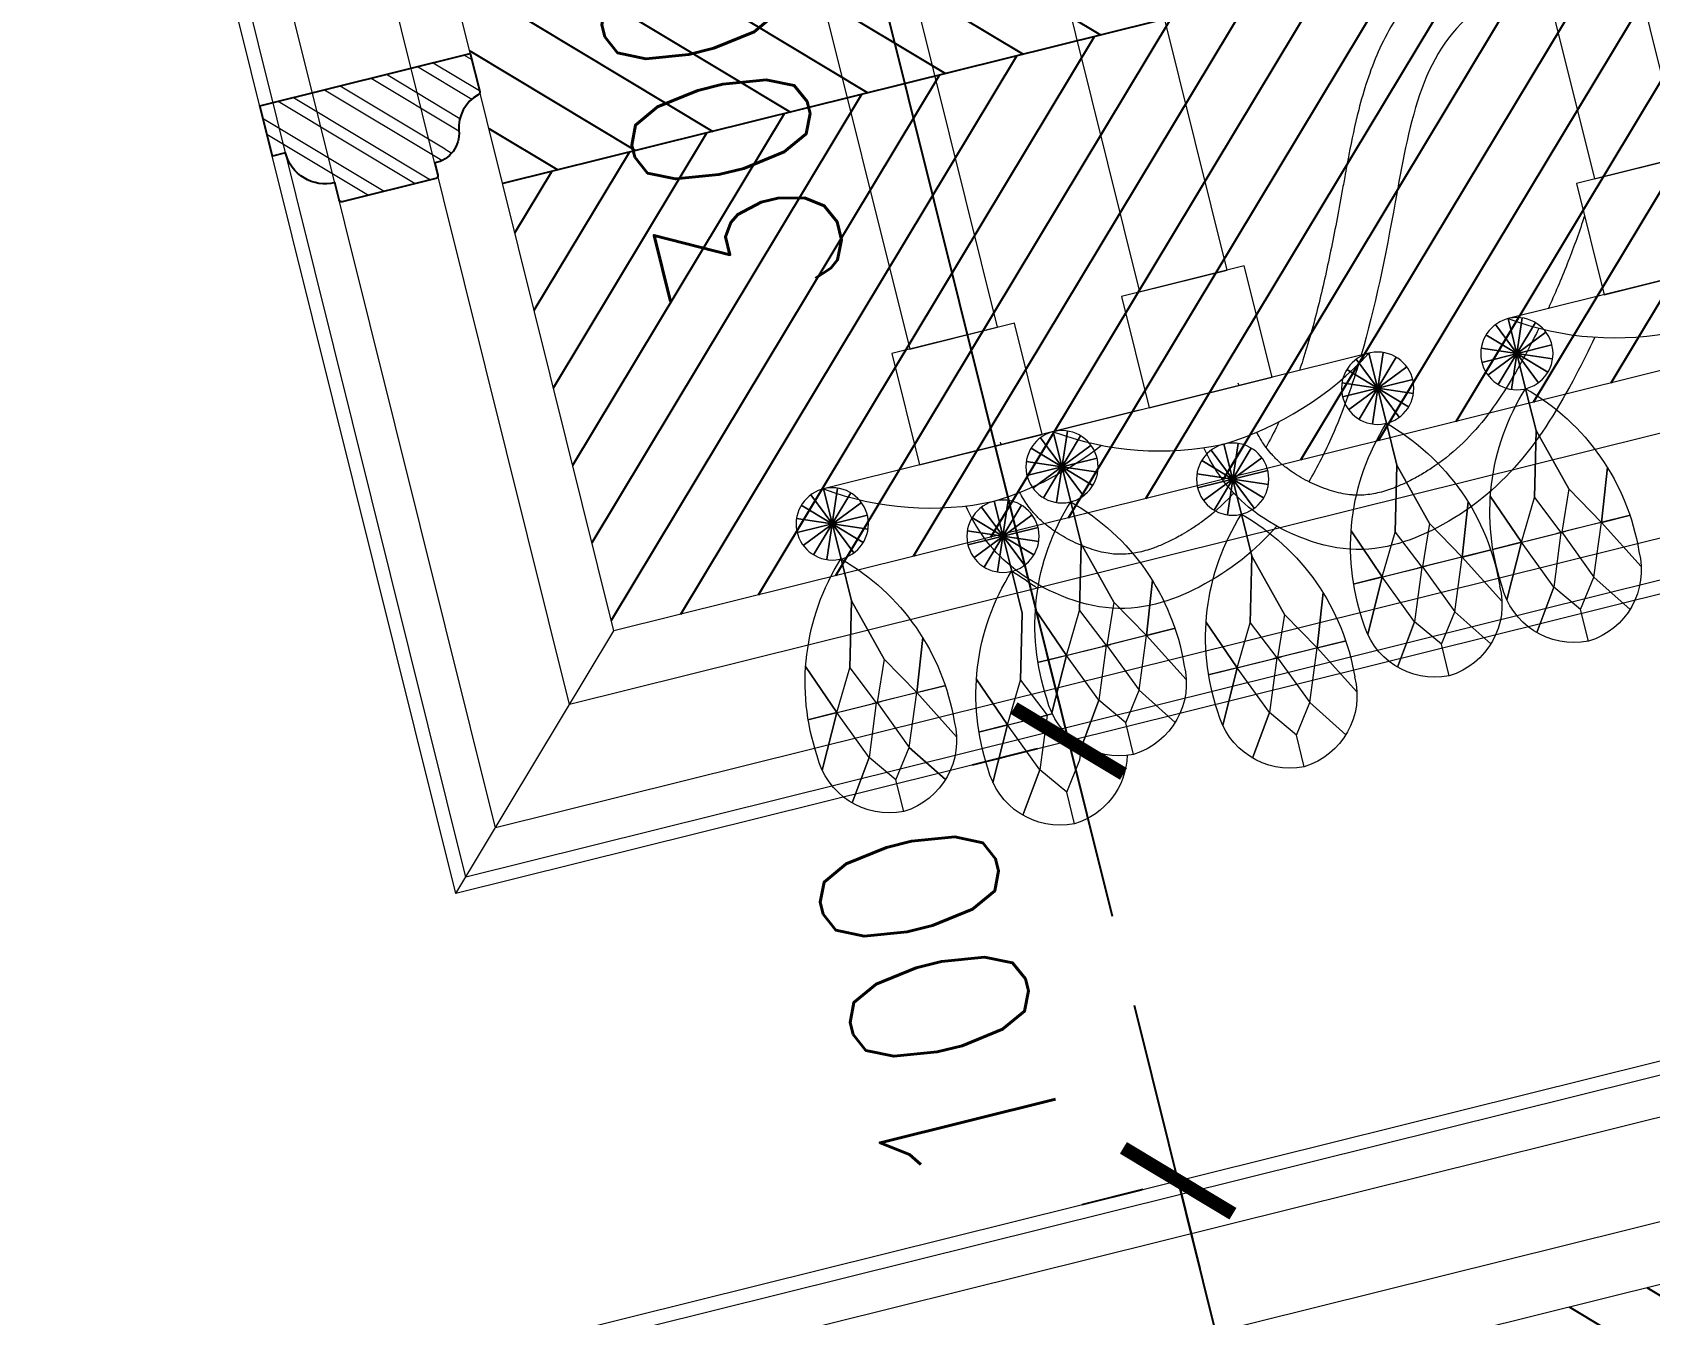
# Model space of a CAD drawing. Header units: inches. Extents: x 252212 to 296477, y 417293 to 492071.
# Drawn here: x 267898.7 to 268256.7, y 474555.8 to 474839.7 of the extents above; entities that cross this region are included whole.
import ezdxf

# ---------------------------------------------------------------- set-up
doc = ezdxf.new("R2010")
doc.units = ezdxf.units.IN
doc.header["$MEASUREMENT"] = 0
for name, color, linetype in [('8', 8, 'Continuous'), ('ELECTRICAL', 10, 'Continuous'), ('gypsum', 31, 'Continuous'), ('Layer2', 2, 'Continuous'), ('MARBLE HATCH', 251, 'Continuous'), ('WOOD LINES', 35, 'Continuous')]:
    doc.layers.add(name, color=color, linetype=linetype)
for name, color, linetype, lineweight in [('A-Dim-ID', 9, 'Continuous', 20), ('Glass', 4, 'Continuous', 0), ('Marble', 6, 'Continuous', 0)]:
    doc.layers.add(name, color=color, linetype=linetype, lineweight=lineweight)
doc.styles.add('ST9', font='romans.shx', dxfattribs={"width": 0.8})
doc.dimstyles.new('DIM-20', dxfattribs={"dimscale": 1000, "dimtxt": 0.044, "dimasz": 0.035, "dimexe": 0.022, "dimexo": 0.022, "dimgap": 0.022, "dimtad": 1, "dimdec": 0, "dimzin": 0, "dimdsep": 46, "dimtxsty": 'ST9', "dimblk1": 'ARCHTICK', "dimblk2": 'ARCHTICK', "dimsah": 1, "dimcen": 0.088, "dimdle": 0.04, "dimclrd": 256, "dimclre": 256, "dimclrt": 3, "dimadec": 0, "dimazin": 0, "dimtfac": 1, "dimtdec": 0, "dimtix": 1, "dimtofl": 0, "dimtmove": 1, "dimatfit": 3, "dimldrblk": 'CLOSED', "dimfxl": 1, "dimtolj": 1, "dimtzin": 0, "dimarcsym": 0})

# ---------------------------------------------------------------- blocks, each defined once
blk = doc.blocks.new('SECTION A AND B CEILING')
at = {"layer": '8'}
h = blk.add_hatch(dxfattribs=at)
h.set_pattern_fill('ANSI31', color=256, scale=100, style=0)
edge = h.paths.add_edge_path()
edge.add_line((113691.15, 11126.91), (116053.5, 11126.91))
edge.add_arc((116053.5, 10976.91), 150, 0, 90, ccw=False)
edge.add_line((116203.5, 10976.91), (116203.5, 10801.91))
edge.add_line((116203.5, 10801.91), (116115, 10801.91))
edge.add_line((116115, 10801.91), (116058.39, 10876.91))
edge.add_line((116058.39, 10876.91), (116019.32, 10876.91))
edge.add_line((116019.32, 10876.91), (116019.32, 10854.41))
edge.add_line((116019.32, 10854.41), (116028.32, 10854.41))
edge.add_line((116028.32, 10854.41), (116028.32, 10846.91))
edge.add_arc((116029.21, 10818.98), 27.95, 29.519, 91.8217, ccw=False)
edge.add_arc((116021.07, 10817.34), 35.93, 6.5273, 25.3967, ccw=False)
edge.add_arc((115725.48, 10783.27), 333.48, 4.7514, 6.5687, ccw=False)
edge.add_arc((116110.97, 10816.64), 53.47, 186.1636, 202.8448)
edge.add_arc((116077.99, 10803.75), 18.1, -154.2285, -83.169)
edge.add_line((116080.14, 10785.78), (116080.14, 10782.78))
edge.add_arc((116080.14, 10774.98), 7.8, 90, 308.4673)
edge.add_line((116085, 10768.87), (116085, 10759.87))
edge.add_arc((116085, 10738.87), 21, 0, 90, ccw=False)
edge.add_line((116106, 10738.87), (116155, 10738.87))
edge.add_line((116155, 10738.87), (116155, 10693.87))
edge.add_line((116155, 10693.87), (116275, 10693.87))
edge.add_line((116275, 10693.87), (116275, 10713.87))
edge.add_line((116275, 10713.87), (116295, 10713.87))
edge.add_line((116295, 10713.87), (116295, 10738.87))
edge.add_line((116295, 10738.87), (116228.5, 10738.87))
edge.add_line((116228.5, 10738.87), (116228.5, 10976.91))
edge.add_arc((116053.5, 10976.91), 175, 0, 90)
edge.add_line((116053.5, 11151.91), (113691.15, 11151.91))
edge.add_line((113691.15, 11151.91), (113166.49, 11151.91))
edge.add_arc((113166.49, 10976.91), 175, 90, 180)
edge.add_line((112991.49, 10976.91), (112991.49, 10738.87))
edge.add_line((112991.49, 10738.87), (112924.99, 10738.87))
edge.add_line((112924.99, 10738.87), (112924.99, 10713.87))
edge.add_line((112924.99, 10713.87), (112944.99, 10713.87))
edge.add_line((112944.99, 10713.87), (112944.99, 10693.87))
edge.add_line((112944.99, 10693.87), (113064.99, 10693.87))
edge.add_line((113064.99, 10693.87), (113064.99, 10738.87))
edge.add_line((113064.99, 10738.87), (113113.99, 10738.87))
edge.add_arc((113134.99, 10738.87), 21, 90, 180, ccw=False)
edge.add_line((113134.99, 10759.87), (113134.99, 10768.87))
edge.add_arc((113139.85, 10774.98), 7.8, -128.4673, 90)
edge.add_line((113139.85, 10782.78), (113139.85, 10785.78))
edge.add_arc((113142, 10803.75), 18.1, -96.831, -25.7715)
edge.add_arc((113109.02, 10816.64), 53.47, -22.8448, -6.1636)
edge.add_arc((113494.51, 10783.27), 333.48, 173.4313, 175.2486, ccw=False)
edge.add_arc((113198.92, 10817.34), 35.93, 154.6033, 173.4727, ccw=False)
edge.add_arc((113190.78, 10818.98), 27.95, 88.1783, 150.481, ccw=False)
edge.add_line((113191.67, 10846.91), (113191.67, 10854.41))
edge.add_line((113191.67, 10854.41), (113200.67, 10854.41))
edge.add_line((113200.67, 10854.41), (113200.67, 10876.91))
edge.add_line((113200.67, 10876.91), (113161.6, 10876.91))
edge.add_line((113161.6, 10876.91), (113104.99, 10801.91))
edge.add_line((113104.99, 10801.91), (113016.49, 10801.91))
edge.add_line((113016.49, 10801.91), (113016.49, 10976.91))
edge.add_arc((113166.49, 10976.91), 150, 90, 180, ccw=False)
edge.add_line((113166.49, 11126.91), (113691.15, 11126.91))
blk = doc.blocks.new('crystal ch 21')
at = {"layer": 'Glass', "color": 193, "lineweight": 0}
for p, q in [((38962.08, 39308.08), (38968.2, 39322.86)), ((38968.2, 39308.08), (38962.08, 39322.86)), ((38968.2, 39322.86), (38962.08, 39308.08)), ((38962.08, 39322.86), (38968.2, 39308.08)), ((38965.14, 39307.47), (38965.14, 39323.47)), ((38965.14, 39323.47), (38965.14, 39307.47)), ((38993.83, 39308.08), (38999.95, 39322.86)), ((38999.95, 39308.08), (38993.83, 39322.86)), ((38999.95, 39322.86), (38993.83, 39308.08)), ((38993.83, 39322.86), (38999.95, 39308.08)), ((38996.89, 39307.47), (38996.89, 39323.47)), ((38996.89, 39323.47), (38996.89, 39307.47)), ((39065.83, 39308.08), (39071.95, 39322.86)), ((39071.95, 39308.08), (39065.83, 39322.86)), ((39071.95, 39322.86), (39065.83, 39308.08)), ((39065.83, 39322.86), (39071.95, 39308.08)), ((39068.89, 39307.47), (39068.89, 39323.47)), ((39068.89, 39323.47), (39068.89, 39307.47)), ((39118.22, 39308.08), (39124.34, 39322.86)), ((39124.34, 39308.08), (39118.22, 39322.86)), ((39124.34, 39322.86), (39118.22, 39308.08)), ((39118.22, 39322.86), (39124.34, 39308.08)), ((39121.28, 39307.47), (39121.28, 39323.47)), ((39121.28, 39323.47), (39121.28, 39307.47)), ((38959.49, 39309.81), (38970.8, 39321.13)), ((38970.8, 39309.81), (38959.49, 39321.13)), ((38970.8, 39321.13), (38959.49, 39309.81)), ((38959.49, 39321.13), (38970.8, 39309.81)), ((38991.24, 39309.81), (39002.55, 39321.13)), ((39002.55, 39309.81), (38991.24, 39321.13)), ((39002.55, 39321.13), (38991.24, 39309.81)), ((38991.24, 39321.13), (39002.55, 39309.81)), ((39063.24, 39309.81), (39074.55, 39321.13)), ((39074.55, 39309.81), (39063.24, 39321.13)), ((39074.55, 39321.13), (39063.24, 39309.81)), ((39063.24, 39321.13), (39074.55, 39309.81)), ((39115.63, 39309.81), (39126.94, 39321.13)), ((39126.94, 39309.81), (39115.63, 39321.13)), ((39126.94, 39321.13), (39115.63, 39309.81)), ((39115.63, 39321.13), (39126.94, 39309.81)), ((38957.75, 39312.41), (38972.53, 39318.53)), ((38972.53, 39312.41), (38957.75, 39318.53)), ((38972.53, 39318.53), (38957.75, 39312.41)), ((38957.75, 39318.53), (38972.53, 39312.41)), ((38989.5, 39312.41), (39004.28, 39318.53)), ((39004.28, 39312.41), (38989.5, 39318.53)), ((39004.28, 39318.53), (38989.5, 39312.41)), ((38989.5, 39318.53), (39004.28, 39312.41)), ((39061.5, 39312.41), (39076.28, 39318.53)), ((39076.28, 39312.41), (39061.5, 39318.53)), ((39076.28, 39318.53), (39061.5, 39312.41)), ((39061.5, 39318.53), (39076.28, 39312.41)), ((39113.89, 39312.41), (39128.67, 39318.53)), ((39128.67, 39312.41), (39113.89, 39318.53)), ((39128.67, 39318.53), (39113.89, 39312.41)), ((39113.89, 39318.53), (39128.67, 39312.41)), ((38957.14, 39315.47), (38973.14, 39315.47)), ((38973.14, 39315.47), (38957.14, 39315.47)), ((38988.89, 39315.47), (39004.89, 39315.47)), ((39004.89, 39315.47), (38988.89, 39315.47)), ((39060.89, 39315.47), (39076.89, 39315.47)), ((39076.89, 39315.47), (39060.89, 39315.47)), ((39113.28, 39315.47), (39129.28, 39315.47)), ((39129.28, 39315.47), (39113.28, 39315.47)), ((39027.24, 39298.04), (39038.55, 39309.35)), ((39038.55, 39298.04), (39027.24, 39309.35)), ((39038.55, 39309.35), (39027.24, 39298.04)), ((39027.24, 39309.35), (39038.55, 39298.04)), ((39029.83, 39296.3), (39035.95, 39311.08)), ((39035.95, 39296.3), (39029.83, 39311.08)), ((39035.95, 39311.08), (39029.83, 39296.3)), ((39029.83, 39311.08), (39035.95, 39296.3)), ((39032.89, 39295.69), (39032.89, 39311.69)), ((39032.89, 39311.69), (39032.89, 39295.69)), ((39079.63, 39298.04), (39090.94, 39309.35)), ((39090.94, 39298.04), (39079.63, 39309.35)), ((39090.94, 39309.35), (39079.63, 39298.04)), ((39079.63, 39309.35), (39090.94, 39298.04)), ((39082.22, 39296.3), (39088.34, 39311.08)), ((39088.34, 39296.3), (39082.22, 39311.08)), ((39088.34, 39311.08), (39082.22, 39296.3)), ((39082.22, 39311.08), (39088.34, 39296.3)), ((39085.28, 39295.69), (39085.28, 39311.69)), ((39085.28, 39311.69), (39085.28, 39295.69)), ((39025.5, 39300.63), (39040.28, 39306.75)), ((39040.28, 39300.63), (39025.5, 39306.75)), ((39040.28, 39306.75), (39025.5, 39300.63)), ((39025.5, 39306.75), (39040.28, 39300.63)), ((39077.89, 39300.63), (39092.67, 39306.75)), ((39092.67, 39300.63), (39077.89, 39306.75)), ((39092.67, 39306.75), (39077.89, 39300.63)), ((39077.89, 39306.75), (39092.67, 39300.63)), ((39024.89, 39303.69), (39040.89, 39303.69)), ((39040.89, 39303.69), (39024.89, 39303.69)), ((39077.28, 39303.69), (39093.28, 39303.69)), ((39093.28, 39303.69), (39077.28, 39303.69)), ((38949.4, 39274.7), (38966.15, 39274.7)), ((38980.88, 39274.7), (38964.14, 39274.7)), ((38981.16, 39274.7), (38997.9, 39274.7)), ((39012.63, 39274.7), (38995.89, 39274.7)), ((39053.16, 39274.7), (39069.9, 39274.7)), ((39084.63, 39274.7), (39067.89, 39274.7)), ((39105.54, 39274.7), (39122.29, 39274.7)), ((39137.02, 39274.7), (39120.28, 39274.7)), ((39017.16, 39262.92), (39033.9, 39262.92)), ((39048.63, 39262.92), (39031.89, 39262.92)), ((39084.17, 39262.92), (39086.29, 39262.92)), ((39101.02, 39262.92), (39084.28, 39262.92))]:
    blk.add_line(p, q, dxfattribs=at)
for points in [[(38919.14, 39437.03), (38939.14, 39437.03), (38939.14, 39348.88), (38919.14, 39348.88)], [(39022.89, 39437.03), (39042.89, 39437.03), (39042.89, 39348.88), (39022.89, 39348.88)], [(39075.28, 39437.03), (39095.28, 39437.03), (39095.28, 39348.88), (39075.28, 39348.88)], [(38915.25, 39348.88), (38943.26, 39348.88), (38943.26, 39323.47), (38915.25, 39323.47)], [(39019, 39348.88), (39047.01, 39348.88), (39047.01, 39323.47), (39019, 39323.47)], [(39071.39, 39348.88), (39099.4, 39348.88), (39099.4, 39323.47), (39071.39, 39323.47)]]:
    blk.add_lwpolyline(points, close=True, dxfattribs=at)
for points in [[(38893.14, 39323.47), (38965.14, 39323.47, -0.143523), (38929.14, 39311.69, -0.133521), (38893.14, 39323.47, 0.755489)], [(38996.89, 39323.47), (39068.89, 39323.47, -0.143523), (39032.89, 39311.69, -0.133521), (38996.89, 39323.47, 0.755489)], [(39049.28, 39323.47), (39121.28, 39323.47, -0.143523), (39085.28, 39311.69, -0.093471), (39059.28, 39317.98, -0.093471)]]:
    blk.add_lwpolyline(points, format="xyb", dxfattribs=at)
for points in [[(38965.14, 39249.85), (38965.14, 39257.07), (38960.55, 39263.33), (38956.03, 39274.7), (38951.78, 39286.24), (38956.03, 39274.7), (38961.25, 39283.63), (38965.14, 39297.92), (38965.14, 39307.47), (38965.14, 39297.92), (38961.25, 39283.63), (38965.05, 39274.7), (38960.55, 39263.33), (38954.52, 39254.48), (38960.55, 39263.33), (38956.03, 39274.7), (38949.83, 39263.1), (38956.03, 39274.7), (38949.4, 39274.7), (38965.05, 39274.7)], [(38965.14, 39249.85), (38965.14, 39257.07), (38969.73, 39263.33), (38974.26, 39274.7), (38978.5, 39286.24), (38974.26, 39274.7), (38969.03, 39283.63), (38965.14, 39297.92), (38965.14, 39307.47), (38965.14, 39297.92), (38969.03, 39283.63), (38965.24, 39274.7), (38969.73, 39263.33), (38975.77, 39254.48), (38969.73, 39263.33), (38974.26, 39274.7), (38980.45, 39263.1), (38974.26, 39274.7), (38980.88, 39274.7), (38965.24, 39274.7)], [(38996.89, 39249.85), (38996.89, 39257.07), (38992.3, 39263.33), (38987.78, 39274.7), (38983.53, 39286.24), (38987.78, 39274.7), (38993, 39283.63), (38996.89, 39297.92), (38996.89, 39307.47), (38996.89, 39297.92), (38993, 39283.63), (38996.8, 39274.7), (38992.3, 39263.33), (38986.27, 39254.48), (38992.3, 39263.33), (38987.78, 39274.7), (38981.58, 39263.1), (38987.78, 39274.7), (38981.16, 39274.7), (38996.8, 39274.7)], [(38996.89, 39249.85), (38996.89, 39257.07), (39001.48, 39263.33), (39006.01, 39274.7), (39010.25, 39286.24), (39006.01, 39274.7), (39000.79, 39283.63), (38996.89, 39297.92), (38996.89, 39307.47), (38996.89, 39297.92), (39000.79, 39283.63), (38996.99, 39274.7), (39001.48, 39263.33), (39007.52, 39254.48), (39001.48, 39263.33), (39006.01, 39274.7), (39012.2, 39263.1), (39006.01, 39274.7), (39012.63, 39274.7), (38996.99, 39274.7)], [(39068.89, 39249.85), (39068.89, 39257.07), (39064.3, 39263.33), (39059.78, 39274.7), (39055.53, 39286.24), (39059.78, 39274.7), (39065, 39283.63), (39068.89, 39297.92), (39068.89, 39307.47), (39068.89, 39297.92), (39065, 39283.63), (39068.8, 39274.7), (39064.3, 39263.33), (39058.27, 39254.48), (39064.3, 39263.33), (39059.78, 39274.7), (39053.58, 39263.1), (39059.78, 39274.7), (39053.16, 39274.7), (39068.8, 39274.7)], [(39068.89, 39249.85), (39068.89, 39257.07), (39073.48, 39263.33), (39078.01, 39274.7), (39082.25, 39286.24), (39078.01, 39274.7), (39072.79, 39283.63), (39068.89, 39297.92), (39068.89, 39307.47), (39068.89, 39297.92), (39072.79, 39283.63), (39068.99, 39274.7), (39073.48, 39263.33), (39079.52, 39254.48), (39073.48, 39263.33), (39078.01, 39274.7), (39084.2, 39263.1), (39078.01, 39274.7), (39084.63, 39274.7), (39068.99, 39274.7)], [(39121.28, 39249.85), (39121.28, 39257.07), (39116.69, 39263.33), (39112.17, 39274.7), (39107.92, 39286.24), (39112.17, 39274.7), (39117.39, 39283.63), (39121.28, 39297.92), (39121.28, 39307.47), (39121.28, 39297.92), (39117.39, 39283.63), (39121.19, 39274.7), (39116.69, 39263.33), (39110.66, 39254.48), (39116.69, 39263.33), (39112.17, 39274.7), (39105.97, 39263.1), (39112.17, 39274.7), (39105.54, 39274.7), (39121.19, 39274.7)], [(39121.28, 39249.85), (39121.28, 39257.07), (39125.87, 39263.33), (39130.4, 39274.7), (39134.64, 39286.24), (39130.4, 39274.7), (39125.17, 39283.63), (39121.28, 39297.92), (39121.28, 39307.47), (39121.28, 39297.92), (39125.17, 39283.63), (39121.38, 39274.7), (39125.87, 39263.33), (39131.91, 39254.48), (39125.87, 39263.33), (39130.4, 39274.7), (39136.59, 39263.1), (39130.4, 39274.7), (39137.02, 39274.7), (39121.38, 39274.7)], [(39032.89, 39238.08), (39032.89, 39245.3), (39028.3, 39251.56), (39023.78, 39262.92), (39019.53, 39274.47), (39023.78, 39262.92), (39029, 39271.85), (39032.89, 39286.14), (39032.89, 39295.69), (39032.89, 39286.14), (39029, 39271.85), (39032.8, 39262.92), (39028.3, 39251.56), (39022.27, 39242.7), (39028.3, 39251.56), (39023.78, 39262.92), (39017.58, 39251.32), (39023.78, 39262.92), (39017.16, 39262.92), (39032.8, 39262.92)], [(39032.89, 39238.08), (39032.89, 39245.3), (39037.48, 39251.56), (39042.01, 39262.92), (39046.25, 39274.47), (39042.01, 39262.92), (39036.79, 39271.85), (39032.89, 39286.14), (39032.89, 39295.69), (39032.89, 39286.14), (39036.79, 39271.85), (39032.99, 39262.92), (39037.48, 39251.56), (39043.52, 39242.7), (39037.48, 39251.56), (39042.01, 39262.92), (39048.2, 39251.32), (39042.01, 39262.92), (39048.63, 39262.92), (39032.99, 39262.92)], [(39085.28, 39238.08), (39085.28, 39245.3), (39089.87, 39251.56), (39094.4, 39262.92), (39098.64, 39274.47), (39094.4, 39262.92), (39089.17, 39271.85), (39085.28, 39286.14), (39085.28, 39295.69), (39085.28, 39286.14), (39089.17, 39271.85), (39085.38, 39262.92), (39089.87, 39251.56), (39095.91, 39242.7), (39089.87, 39251.56), (39094.4, 39262.92), (39100.59, 39251.32), (39094.4, 39262.92), (39101.02, 39262.92), (39085.38, 39262.92)], [(39085.28, 39238.08), (39085.28, 39245.3), (39080.69, 39251.56), (39079.53, 39254.49)]]:
    blk.add_lwpolyline(points, dxfattribs=at)
for centre in [(38965.14, 39315.47), (38996.89, 39315.47), (39068.89, 39315.47), (39121.28, 39315.47), (39032.89, 39303.69), (39085.28, 39303.69)]:
    blk.add_circle(centre, 8, dxfattribs=at)
for centre, radius, start, end in [((39000.37, 39270.57), 51.02, 133.6719, 184.6189), ((38929.91, 39270.57), 51.02, 355.3811, 46.3281), ((39032.12, 39270.57), 51.02, 133.6719, 184.6189), ((38961.67, 39270.57), 51.02, 355.3811, 46.3281), ((39104.12, 39270.57), 51.02, 133.6719, 184.6189), ((39033.67, 39270.57), 51.02, 355.3811, 46.3281), ((39156.51, 39270.57), 51.02, 133.6719, 184.6189), ((39086.06, 39270.57), 51.02, 355.3811, 46.3281), ((39068.12, 39258.79), 51.02, 133.6719, 184.6189), ((38997.67, 39258.79), 51.02, 355.3811, 46.3281), ((39120.51, 39258.79), 51.02, 133.6719, 141.4761), ((39050.06, 39258.79), 51.02, 355.3811, 46.3281), ((38965.98, 39266.29), 16.46, 179.4032, 267.0984), ((38964.31, 39266.29), 16.46, 272.9016, 0.5968), ((38997.73, 39266.29), 16.46, 179.4032, 267.0984), ((38996.06, 39266.29), 16.46, 272.9016, 0.5968), ((39069.73, 39266.29), 16.46, 179.4032, 267.0984), ((39068.06, 39266.29), 16.46, 272.9016, 0.5968), ((39122.12, 39266.29), 16.46, 179.4032, 267.0984), ((39120.45, 39266.29), 16.46, 272.9016, 0.5968), ((39033.73, 39254.51), 16.46, 179.4032, 267.0984), ((39032.06, 39254.51), 16.46, 272.9016, 0.5968), ((39084.45, 39254.51), 16.46, 272.9016, 0.5968), ((39086.12, 39254.51), 16.46, 195.9678, 267.0984)]:
    blk.add_arc(centre, radius, start, end, dxfattribs=at)
for points, knots in [([(38939.14, 39405.5), (38940.4, 39405.59), (38941.65, 39405.64), (38945.66, 39405.64), (38948.4, 39405.42), (38953.85, 39404.48), (38956.54, 39403.77), (38960.01, 39402.47), (38960.85, 39402.12), (38962.48, 39401.38), (38963.27, 39400.98), (38965.6, 39399.73), (38967.07, 39398.81), (38970.5, 39396.36), (38972.37, 39394.75), (38975.79, 39391.36), (38977.34, 39389.58), (38980.19, 39385.91), (38981.5, 39384.02), (38983.92, 39380.2), (38985.03, 39378.26), (38987.72, 39373.27), (38989.2, 39370.22), (38991.3, 39365.69), (38991.99, 39364.16), (38993.15, 39361.59), (38993.62, 39360.53), (38995.02, 39357.42), (38995.95, 39355.38), (38997.81, 39351.36), (38998.74, 39349.39), (39001.52, 39343.58), (39003.39, 39339.85), (39007.29, 39332.51), (39009.34, 39328.92), (39011.88, 39324.83), (39012.31, 39324.15), (39012.75, 39323.47)], [70.229589, 70.229589, 70.229589, 70.229589, 73.668455, 73.668455, 81.160213, 81.160213, 88.651971, 88.651971, 91.042948, 91.042948, 93.433926, 93.433926, 98.215881, 98.215881, 105.233128, 105.233128, 112.250374, 112.250374, 119.267621, 119.267621, 126.284868, 126.284868, 137.262225, 137.262225, 142.940018, 142.940018, 146.987452, 146.987452, 155.082319, 155.082319, 163.177187, 163.177187, 179.366922, 179.366922, 196.479947, 196.479947, 199.989527, 199.989527, 199.989527, 199.989527]), ([(38939.14, 39393.45), (38944.81, 39394.04), (38967.27, 39391.25), (38981.55, 39357.32), (38993.16, 39332.95), (38998.68, 39323.47)], [69.094466, 69.094466, 69.094466, 69.094466, 89.887896, 147.025584, 189.925954, 189.925954, 189.925954, 189.925954]), ([(38943.26, 39341.44), (38945.16, 39338.41), (38947.13, 39335.47), (38951.27, 39329.62), (38953.44, 39326.71), (38955.78, 39323.77), (38955.9, 39323.62), (38956.02, 39323.47)], [173.117995, 173.117995, 173.117995, 173.117995, 186.602657, 186.602657, 200.780679, 200.780679, 201.549404, 201.549404, 201.549404, 201.549404]), ([(38959.06, 39319.75), (38959.79, 39318.88), (38960.53, 39318.02), (38962.16, 39316.15), (38963.05, 39315.15), (38965.64, 39312.31), (38967.33, 39310.55), (38971.18, 39306.81), (38973.34, 39304.9), (38977.75, 39301.5), (38979.98, 39300), (38984.66, 39297.4), (38987.09, 39296.29), (38990.63, 39295.05), (38991.58, 39294.75), (38993.05, 39294.34), (38993.55, 39294.2), (38994.51, 39293.97), (38994.96, 39293.86), (38995.85, 39293.67), (38996.3, 39293.58), (38997.62, 39293.34), (38998.48, 39293.21), (39000.59, 39292.99), (39001.8, 39292.94), (39004.14, 39293.04), (39005.27, 39293.18), (39006.86, 39293.54), (39007.35, 39293.67), (39008.11, 39293.91), (39008.39, 39294), (39009.22, 39294.32), (39009.81, 39294.57), (39011.04, 39295.17), (39011.67, 39295.52), (39013.55, 39296.64), (39014.8, 39297.52), (39017.18, 39299.46), (39018.31, 39300.52), (39019.77, 39302.07), (39020.19, 39302.56), (39021.16, 39303.74), (39021.65, 39304.41), (39022.53, 39305.76), (39022.92, 39306.43), (39023.81, 39308.18), (39024.26, 39309.27), (39024.86, 39311.09), (39025.05, 39311.78), (39025.23, 39312.49)], [207.986788, 207.986788, 207.986788, 207.986788, 212.623892, 212.623892, 218.172534, 218.172534, 228.860004, 228.860004, 242.532437, 242.532437, 256.20487, 256.20487, 269.877303, 269.877303, 274.684622, 274.684622, 277.140614, 277.140614, 279.280581, 279.280581, 281.420548, 281.420548, 285.700482, 285.700482, 292.040251, 292.040251, 298.380019, 298.380019, 301.207794, 301.207794, 302.814456, 302.814456, 306.027778, 306.027778, 309.2411, 309.2411, 315.394957, 315.394957, 321.548813, 321.548813, 324.377317, 324.377317, 328.478308, 328.478308, 332.579299, 332.579299, 339.087962, 339.087962, 342.852924, 342.852924, 342.852924, 342.852924]), ([(38999.73, 39321.7), (39002.7, 39316.73), (39008.01, 39308.78), (39014.05, 39301.76), (39016.7, 39299.08)], [192.615644, 192.615644, 192.615644, 192.615644, 215.392797, 231.240253, 231.240253, 231.240253, 231.240253]), ([(38947.55, 39314.85), (38949.55, 39312.38), (38962.14, 39297.56), (38979.93, 39282.34), (39012.39, 39279.52), (39032.39, 39295.64), (39036.41, 39306.79), (39037.39, 39311.98)], [203.367739, 203.367739, 203.367739, 203.367739, 215.392797, 277.7608, 302.849652, 326.231247, 345.799792, 345.799792, 345.799792, 345.799792]), ([(39019.87, 39313.55), (39020.04, 39313.34), (39020.21, 39313.13), (39021.57, 39311.47), (39022.79, 39310.08), (39024.03, 39308.77)], [218.296777, 218.296777, 218.296777, 218.296777, 219.561259, 219.561259, 228.413545, 228.413545, 228.413545, 228.413545]), ([(39025.93, 39291.25), (39031.67, 39287.23), (39043.76, 39281.5), (39066.59, 39279.52), (39086.66, 39295.7), (39090.65, 39306.93), (39091.62, 39312.19)], [248.302011, 248.302011, 248.302011, 248.302011, 277.7608, 302.849652, 326.231247, 346.060075, 346.060075, 346.060075, 346.060075]), ([(39033.42, 39300.66), (39033.59, 39300.54), (39033.76, 39300.43), (39036.41, 39298.69), (39039.02, 39297.29), (39042.72, 39295.79), (39043.6, 39295.47), (39045.2, 39294.93), (39045.92, 39294.71), (39047.19, 39294.35), (39047.72, 39294.21), (39048.71, 39293.97), (39049.17, 39293.86), (39050.07, 39293.66), (39050.52, 39293.57), (39051.86, 39293.33), (39052.74, 39293.2), (39054.85, 39292.99), (39056.07, 39292.94), (39058.4, 39293.05), (39059.52, 39293.19), (39061.11, 39293.55), (39061.61, 39293.68), (39062.6, 39294), (39063.09, 39294.19), (39064.76, 39294.9), (39066.03, 39295.57), (39068.57, 39297.21), (39069.85, 39298.17), (39072.22, 39300.23), (39073.33, 39301.34), (39074.65, 39302.87), (39075, 39303.3), (39075.59, 39304.08), (39075.85, 39304.43), (39076.33, 39305.14), (39076.55, 39305.49), (39077.18, 39306.55), (39077.55, 39307.26), (39078.38, 39309.07), (39078.79, 39310.2), (39079.21, 39311.68), (39079.29, 39311.96), (39079.36, 39312.24)], [249.594158, 249.594158, 249.594158, 249.594158, 250.672202, 250.672202, 266.227673, 266.227673, 270.885466, 270.885466, 274.545081, 274.545081, 277.137999, 277.137999, 279.310029, 279.310029, 281.48206, 281.48206, 285.826121, 285.826121, 292.152446, 292.152446, 298.478772, 298.478772, 301.344759, 301.344759, 304.227354, 304.227354, 310.549012, 310.549012, 316.870669, 316.870669, 323.192327, 323.192327, 325.709052, 325.709052, 327.864782, 327.864782, 330.020512, 330.020512, 334.331973, 334.331973, 340.901438, 340.901438, 342.402004, 342.402004, 342.402004, 342.402004])]:
    blk.add_open_spline(points, degree=3, knots=knots, dxfattribs=at)
for points in [[(39026.53, 39323.47), (39026.54, 39323.65), (39026.55, 39323.84), (39026.56, 39324.02)], [(39080.73, 39323.47), (39080.74, 39323.65), (39080.75, 39323.84), (39080.76, 39324.02)]]:
    blk.add_open_spline(points, degree=3, dxfattribs=at)
blk = doc.blocks.new('_ARCHTICK')
at = {"color": 0, "linetype": 'ByBlock', "const_width": 0.15}
blk.add_lwpolyline([(-0.5, -0.5), (0.5, 0.5)], dxfattribs=at)
blk = doc.blocks.new('*D126')
at = {"layer": 'A-Dim-ID', "lineweight": -2, "transparency": 16777216}
for p, q in [((268536.13, 473042.88), (268142.67, 474624.29)), ((268144.03, 474583.41), (268130.98, 474580.16)), ((268518.16, 473079.63), (268505.12, 473076.38))]:
    blk.add_line(p, q, dxfattribs=at)
at = {"layer": 'Defpoints', "color": 0, "transparency": 16777216}
for p in [(268165.38, 474588.72, 0), (268152.33, 474585.47), (268539.51, 473084.94, 0)]:
    blk.add_point(p, dxfattribs=at)
at = {"layer": 'A-Dim-ID', "lineweight": -2, "transparency": 16777216, "xscale": 20, "yscale": 20, "zscale": 20}
for p, rotation in [((268152.33, 474585.47), 103.9714232829857), ((268526.47, 473081.69), 283.9714232829857)]:
    blk.add_blockref('_ARCHTICK', p, dxfattribs=dict(at, rotation=rotation))
at = {"layer": 'A-Dim-ID', "color": 3, "transparency": 16777216, "insert": (268298.64, 473823.44), "char_height": 40, "attachment_point": 5, "rotation": 103.9714, "style": 'ST9'}
blk.add_mtext('\\A1;1550', dxfattribs=at)
blk = doc.blocks.new('_CLOSED')
at = {"color": 0, "linetype": 'ByBlock'}
for p, q in [((-1, 0.167), (0, 0)), ((-1, 0.167), (-1, -0.167)), ((0, 0), (-1, -0.167)), ((0, 0), (-1, 0))]:
    blk.add_line(p, q, dxfattribs=at)
blk = doc.blocks.new('*D127')
at = {"layer": 'A-Dim-ID', "lineweight": -2, "transparency": 16777216}
for p, q in [((268128.11, 474682.83), (268123.28, 474702.24)), ((268120.27, 474680.88), (268106.76, 474677.52)), ((268152.33, 474585.47), (268157.16, 474566.06)), ((268144.49, 474583.52), (268130.98, 474580.16))]:
    blk.add_line(p, q, dxfattribs=at)
at = {"layer": 'Defpoints', "color": 0, "transparency": 16777216}
for p in [(268141.61, 474686.19, 0), (268128.11, 474682.83), (268165.84, 474588.83, 0)]:
    blk.add_point(p, dxfattribs=at)
at = {"layer": 'A-Dim-ID', "lineweight": -2, "transparency": 16777216, "xscale": 20, "yscale": 20, "zscale": 20}
for p, rotation in [((268128.11, 474682.83), 283.9714232829857), ((268152.33, 474585.47), 103.9714232829857)]:
    blk.add_blockref('_ARCHTICK', p, dxfattribs=dict(at, rotation=rotation))
at = {"layer": 'A-Dim-ID', "color": 3, "transparency": 16777216, "insert": (268099.46, 474624.01), "char_height": 40, "attachment_point": 5, "rotation": 103.9714, "style": 'ST9'}
blk.add_mtext('\\A1;100', dxfattribs=at)
blk = doc.blocks.new('*D128')
at = {"layer": 'A-Dim-ID', "lineweight": -2, "transparency": 16777216}
for p, q in [((268137.77, 474644.01), (268046.02, 475012.79)), ((268048.72, 474972.24), (268034.32, 474968.66)), ((268121.16, 474681.1), (268106.76, 474677.52))]:
    blk.add_line(p, q, dxfattribs=at)
at = {"layer": 'Defpoints', "color": 0, "transparency": 16777216}
for p in [(268070.07, 474977.55, 0), (268055.67, 474973.97), (268142.51, 474686.41, 0)]:
    blk.add_point(p, dxfattribs=at)
at = {"layer": 'A-Dim-ID', "lineweight": -2, "transparency": 16777216, "xscale": 20, "yscale": 20, "zscale": 20}
for p, rotation in [((268055.67, 474973.97), 103.9714232829857), ((268128.11, 474682.83), 283.9714232829857)]:
    blk.add_blockref('_ARCHTICK', p, dxfattribs=dict(at, rotation=rotation))
at = {"layer": 'A-Dim-ID', "color": 3, "transparency": 16777216, "insert": (268051.13, 474818.26), "char_height": 40, "attachment_point": 5, "rotation": 103.9714, "style": 'ST9'}
blk.add_mtext('\\A1;300', dxfattribs=at)

msp = doc.modelspace()

# ---------------------------------------------------------------- hatches: boundary and pattern name
at = {"layer": 'MARBLE HATCH', "lineweight": 0}
h = msp.add_hatch(dxfattribs=at)
h.set_pattern_fill('ANSI32', color=256, scale=20, angle=103.9714)
h.set_pattern_definition([(148.971423, (397029.719, 471373.668), (-3.86599147, -6.42682736), []), (148.971423, (397028.8655, 471377.099), (-3.86599147, -6.42682736), [])])
edge = h.paths.add_edge_path()
edge.add_arc((267963.51, 474815.21), 9, 193.9714, 238.9714, ccw=False)
edge.add_line((267954.78, 474813.04), (267951.87, 474812.31))
edge.add_line((267951.87, 474812.31), (267949.09, 474823.47))
edge.add_line((267949.09, 474823.47), (267995.67, 474835.06))
edge.add_line((267995.67, 474835.06), (267997.77, 474826.61))
edge.add_arc((267997.24, 474826.47), 0.556, -73.3745, 14.6102, ccw=False)
edge.add_arc((268001.49, 474818.63), 8.38, 119.2759, 184.4027)
edge.add_arc((267986.51, 474817.34), 6.65, -78.918, 5.5322, ccw=False)
edge.add_line((267987.79, 474810.82), (267988.47, 474808.09))
edge.add_arc((267987.93, 474807.95), 0.562, -76.0286, 13.9714, ccw=False)
edge.add_line((267988.06, 474807.4), (267967.32, 474802.24))
edge.add_arc((267967.18, 474802.79), 0.562, 193.9714, 283.9714, ccw=False)
edge.add_line((267966.64, 474802.65), (267965.69, 474806.47))
edge.add_arc((267964.77, 474823.58), 17.13, 249.87, 273.0728, ccw=False)
at = {"layer": 'WOOD LINES'}
h = msp.add_hatch(dxfattribs=at)
h.set_pattern_fill('ANSI31', color=256, scale=100, angle=90, style=0)
h.set_pattern_definition([(148.971423, (253014.369, 417839.886), (-6.443319, -10.711379), [])])
h.paths.add_polyline_path([(267978.21, 474905.24), (268470.31, 475027.67), (268494.94, 474928.68), (268002.84, 474806.25)])
h = msp.add_hatch(dxfattribs=at)
h.set_pattern_fill('ANSI31', color=256, scale=100, style=0)
h.set_pattern_definition([(58.971423, (253014.369, 417839.886), (-10.711379, 6.443319), [])])
h.paths.add_polyline_path([(268002.84, 474806.25), (268494.94, 474928.68), (268519.57, 474829.69), (268027.47, 474707.25)])
h = msp.add_hatch(dxfattribs=at)
h.set_pattern_fill('ANSI31', color=256, scale=100, angle=90, style=0)
h.set_pattern_definition([(148.971423, (251864.537, 417553.81), (-6.443319, -10.711379), [])])
h.paths.add_polyline_path([(268074.87, 474516.74), (268566.97, 474639.17), (268742.45, 473933.86), (268250.35, 473811.43)])

# ---------------------------------------------------------------- linework, layer by layer
at = {"layer": 'Layer2', "elevation": 0}
msp.add_lwpolyline([(267954.78, 474813.04), (267951.87, 474812.31), (267949.09, 474823.47), (267995.67, 474835.06), (267997.77, 474826.61, -0.403949), (267997.39, 474825.94, 0.292074), (267993.14, 474817.99, -0.386119), (267987.79, 474810.82), (267988.47, 474808.09, -0.414214), (267988.06, 474807.4), (267967.32, 474802.24, -0.414214), (267966.64, 474802.65), (267965.69, 474806.47, -0.414214), (267954.78, 474813.04, 0.414214)], format="xyb", dxfattribs=at)
at = {"layer": 'Marble', "ltscale": 1000}
msp.add_line((267992.48, 474649.09, 0), (268027.47, 474707.25, 0), dxfattribs=at)
at = {"layer": 'Marble', "ltscale": 1000, "elevation": 0}
for points in [[(267920.04, 474940.23), (268996.81, 475208.12), (269069.24, 474916.98), (267992.48, 474649.09)], [(267923.68, 474938.04), (268994.62, 475204.49), (269065.61, 474919.17), (267994.67, 474652.72)], [(267934.59, 474931.48), (268988.06, 475193.58), (269054.7, 474925.73), (268001.23, 474663.63)], [(267961.85, 474915.08), (268971.66, 475166.32), (269027.44, 474942.13), (268017.63, 474690.89)], [(267978.21, 474905.24), (268961.82, 475149.96), (269011.08, 474951.97), (268027.47, 474707.25)], [(268016.7, 474551.73), (269093.47, 474819.63), (269467.6, 473315.85), (268390.84, 473047.95)], [(268020.34, 474549.54), (269091.28, 474815.99), (269463.97, 473318.03), (268393.03, 473051.58)], [(268031.24, 474542.98), (269084.72, 474805.08), (269453.06, 473324.59), (268399.59, 473062.49)], [(268058.51, 474526.58), (269068.32, 474777.82), (269425.8, 473341), (268415.99, 473089.76)], [(268074.87, 474516.74), (269058.48, 474761.46), (269409.44, 473350.84), (268425.83, 473106.12)]]:
    msp.add_lwpolyline(points, close=True, dxfattribs=at)
at = {"layer": 'WOOD LINES'}
msp.add_line((268986.45, 475050.97, 0), (268002.84, 474806.25, 0), dxfattribs=at)

# ---------------------------------------------------------------- block references
at = {"layer": 'ELECTRICAL', "xscale": -1, "rotation": 13.97142328298434}
msp.add_blockref('crystal ch 21', (315531.95, 446023.9, 0), dxfattribs=at)
at = {"layer": 'gypsum', "color": 0, "xscale": -1, "rotation": 13.97142328298426}
msp.add_blockref('SECTION A AND B CEILING', (382235.67, 492464.96, 0), dxfattribs=at)

# ---------------------------------------------------------------- dimensions: what is measured, and where the dimension line sits
at = {"layer": 'A-Dim-ID'}
for base, p1, p2, picture, middle in [((268055.67, 474973.97, 0), (268142.51, 474686.41, 0), (268070.07, 474977.55, 0), '*D128', (268051.13, 474818.26, 0)), ((268128.11, 474682.83, 0), (268165.84, 474588.83, 0), (268141.61, 474686.19, 0), '*D127', (268099.46, 474624.01, 0)), ((268152.33, 474585.47, 0), (268539.51, 473084.94, 0), (268165.38, 474588.72, 0), '*D126', (268298.64, 473823.44, 0))]:
    dim = msp.add_linear_dim(base=base, p1=p1, p2=p2, angle=103.9714, dimstyle='DIM-20', override={"dimtxt": 0.04, "dimasz": 0.02}, dxfattribs=at)
    dim.commit()
    dim.dimension.update_dxf_attribs({"geometry": picture, "text_midpoint": middle})

doc.saveas('drawing.dxf')
